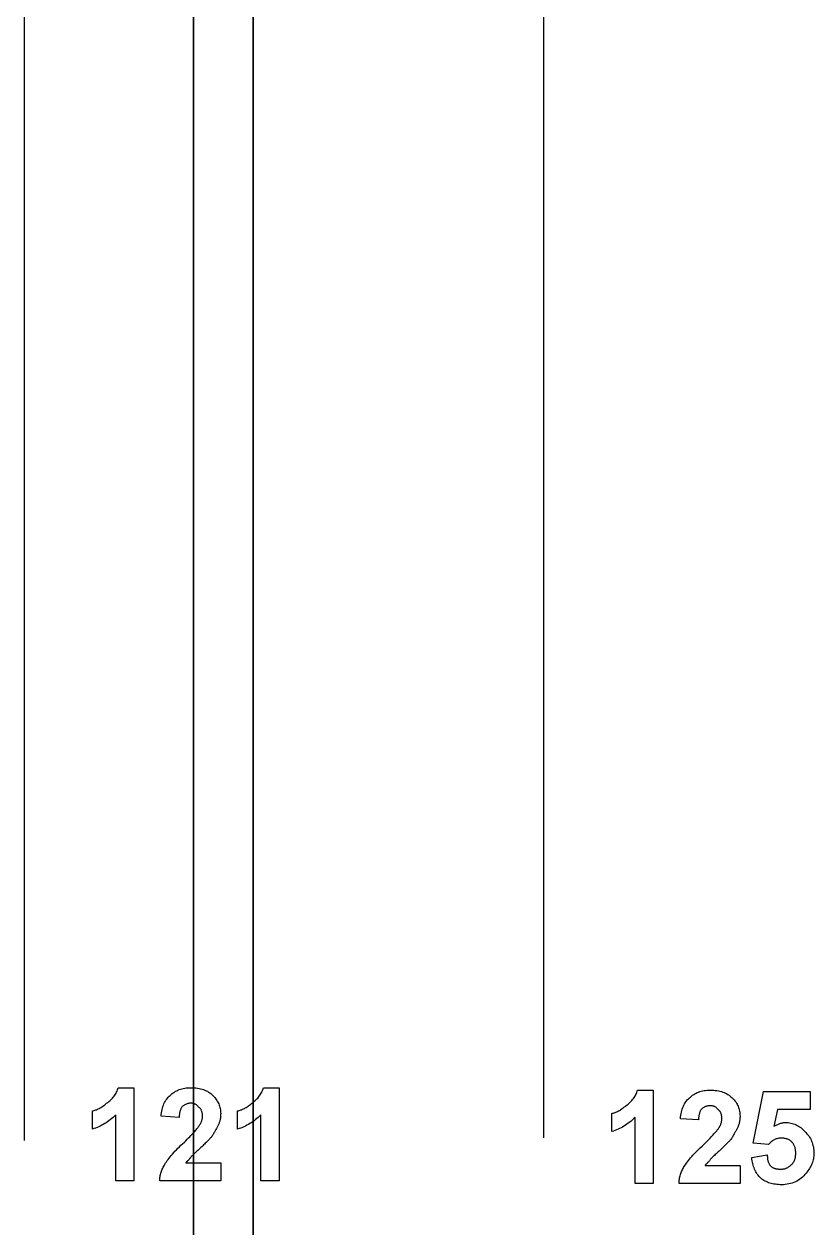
# Model space of a CAD drawing. Extents: x 0 to 21.1, y 0 to 5.7.
# Drawn here: x 8.735 to 9.751, y 2.458 to 4.007 of the extents above; entities that cross this region are included whole.
import ezdxf

# ---------------------------------------------------------------- set-up
doc = ezdxf.new("R2010")
doc.units = 0
doc.header["$MEASUREMENT"] = 0
doc.linetypes.add('AUSGEZOGEN', pattern=[0])
doc.layers.get('0').update_dxf_attribs({"linetype": 'AUSGEZOGEN'})

msp = doc.modelspace()

# ---------------------------------------------------------------- linework, layer by layer
for points in [[(9.0298, 4.8307), (9.0298, 0.093)], [(9.0298, 0.093), (9.0298, 4.8307)], [(9.0298, 4.8307), (9.0298, 0.093)], [(9.0298, 0.093), (9.0298, 4.8307)], [(9.4029, 4.8114), (9.4029, 2.5741)], [(8.7352, 4.7344), (8.7352, 2.5709)], [(8.9528, 0.2713), (8.9528, 4.6523)], [(8.9528, 4.6523), (8.9528, 0.2713)], [(8.9528, 0.2713), (8.9528, 4.6523)], [(8.9528, 4.6523), (8.9528, 0.2713)], [(8.8763, 2.5188), (8.853, 2.5188), (8.853, 2.5188), (8.853, 2.6038), (8.853, 2.6038), (8.8513, 2.6022), (8.8513, 2.6022), (8.8496, 2.6006), (8.8496, 2.6006), (8.8478, 2.5991), (8.8478, 2.5991), (8.8461, 2.5977), (8.8461, 2.5977), (8.8443, 2.5963), (8.8443, 2.5963), (8.8425, 2.595), (8.8425, 2.595), (8.8406, 2.5937), (8.8406, 2.5937), (8.8388, 2.5926), (8.8388, 2.5926), (8.8369, 2.5914), (8.8369, 2.5914), (8.835, 2.5904), (8.835, 2.5904), (8.833, 2.5894), (8.833, 2.5894), (8.8311, 2.5885), (8.8311, 2.5885), (8.8291, 2.5876), (8.8291, 2.5876), (8.8271, 2.5869), (8.8271, 2.5869), (8.825, 2.5861), (8.825, 2.5861), (8.823, 2.5855), (8.823, 2.5855), (8.823, 2.6088), (8.823, 2.6088), (8.824, 2.609), (8.824, 2.609), (8.8251, 2.6093), (8.8251, 2.6093), (8.8261, 2.6097), (8.8261, 2.6097), (8.8272, 2.6101), (8.8272, 2.6101), (8.8283, 2.6105), (8.8283, 2.6105), (8.8294, 2.611), (8.8294, 2.611), (8.8306, 2.6115), (8.8306, 2.6115), (8.8317, 2.6121), (8.8317, 2.6121), (8.8329, 2.6128), (8.8329, 2.6128), (8.834, 2.6135), (8.834, 2.6135), (8.8352, 2.6142), (8.8352, 2.6142), (8.8364, 2.6151), (8.8364, 2.6151), (8.8376, 2.6159), (8.8376, 2.6159), (8.8388, 2.6168), (8.8388, 2.6168), (8.84, 2.6178), (8.84, 2.6178), (8.8413, 2.6188), (8.8413, 2.6188), (8.8427, 2.6199), (8.8427, 2.6199), (8.8441, 2.6209), (8.8441, 2.6209), (8.8454, 2.622), (8.8454, 2.622), (8.8466, 2.6232), (8.8466, 2.6232), (8.8478, 2.6243), (8.8478, 2.6243), (8.8489, 2.6255), (8.8489, 2.6255), (8.8499, 2.6267), (8.8499, 2.6267), (8.8509, 2.628), (8.8509, 2.628), (8.8518, 2.6292), (8.8518, 2.6292), (8.8526, 2.6305), (8.8526, 2.6305), (8.8534, 2.6318), (8.8534, 2.6318), (8.8541, 2.6332), (8.8541, 2.6332), (8.8547, 2.6345), (8.8547, 2.6345), (8.8553, 2.6359), (8.8553, 2.6359), (8.8558, 2.6374), (8.8558, 2.6374), (8.8563, 2.6388), (8.8563, 2.6388), (8.8763, 2.6388), (8.8763, 2.6388), (8.8763, 2.5188)], [(8.988, 2.5421), (8.988, 2.5188), (8.988, 2.5188), (8.9096, 2.5188), (8.9096, 2.5188), (8.9096, 2.5203), (8.9096, 2.5203), (8.9097, 2.5217), (8.9097, 2.5217), (8.9099, 2.5231), (8.9099, 2.5231), (8.91, 2.5245), (8.91, 2.5245), (8.9103, 2.5259), (8.9103, 2.5259), (8.9106, 2.5273), (8.9106, 2.5273), (8.9109, 2.5287), (8.9109, 2.5287), (8.9113, 2.5301), (8.9113, 2.5301), (8.9117, 2.5314), (8.9117, 2.5314), (8.9122, 2.5327), (8.9122, 2.5327), (8.9128, 2.5341), (8.9128, 2.5341), (8.9134, 2.5354), (8.9134, 2.5354), (8.914, 2.5367), (8.914, 2.5367), (8.9147, 2.5379), (8.9147, 2.5379), (8.9155, 2.5392), (8.9155, 2.5392), (8.9163, 2.5405), (8.9163, 2.5405), (8.9172, 2.542), (8.9172, 2.542), (8.9181, 2.5435), (8.9181, 2.5435), (8.9192, 2.545), (8.9192, 2.545), (8.9203, 2.5466), (8.9203, 2.5466), (8.9216, 2.5483), (8.9216, 2.5483), (8.9229, 2.5499), (8.9229, 2.5499), (8.9244, 2.5516), (8.9244, 2.5516), (8.9259, 2.5534), (8.9259, 2.5534), (8.9275, 2.5552), (8.9275, 2.5552), (8.9292, 2.557), (8.9292, 2.557), (8.931, 2.5589), (8.931, 2.5589), (8.9328, 2.5608), (8.9328, 2.5608), (8.9348, 2.5627), (8.9348, 2.5627), (8.9369, 2.5647), (8.9369, 2.5647), (8.939, 2.5667), (8.939, 2.5667), (8.9413, 2.5688), (8.9413, 2.5688), (8.9431, 2.5706), (8.9431, 2.5706), (8.9449, 2.5724), (8.9449, 2.5724), (8.9465, 2.5741), (8.9465, 2.5741), (8.9481, 2.5757), (8.9481, 2.5757), (8.9495, 2.5772), (8.9495, 2.5772), (8.9509, 2.5787), (8.9509, 2.5787), (8.9522, 2.58), (8.9522, 2.58), (8.9534, 2.5813), (8.9534, 2.5813), (8.9545, 2.5825), (8.9545, 2.5825), (8.9555, 2.5837), (8.9555, 2.5837), (8.9564, 2.5847), (8.9564, 2.5847), (8.9572, 2.5857), (8.9572, 2.5857), (8.958, 2.5866), (8.958, 2.5866), (8.9586, 2.5874), (8.9586, 2.5874), (8.9592, 2.5881), (8.9592, 2.5881), (8.9596, 2.5888), (8.9596, 2.5888), (8.9602, 2.5896), (8.9602, 2.5896), (8.9608, 2.5905), (8.9608, 2.5905), (8.9613, 2.5913), (8.9613, 2.5913), (8.9618, 2.5921), (8.9618, 2.5921), (8.9623, 2.593), (8.9623, 2.593), (8.9627, 2.5938), (8.9627, 2.5938), (8.963, 2.5946), (8.963, 2.5946), (8.9634, 2.5955), (8.9634, 2.5955), (8.9637, 2.5963), (8.9637, 2.5963), (8.9639, 2.5971), (8.9639, 2.5971), (8.9641, 2.598), (8.9641, 2.598), (8.9643, 2.5988), (8.9643, 2.5988), (8.9644, 2.5996), (8.9644, 2.5996), (8.9645, 2.6005), (8.9645, 2.6005), (8.9646, 2.6013), (8.9646, 2.6013), (8.9646, 2.6021), (8.9646, 2.6021), (8.9646, 2.6032), (8.9646, 2.6032), (8.9645, 2.6041), (8.9645, 2.6041), (8.9644, 2.6051), (8.9644, 2.6051), (8.9643, 2.606), (8.9643, 2.606), (8.9641, 2.6069), (8.9641, 2.6069), (8.9639, 2.6077), (8.9639, 2.6077), (8.9637, 2.6085), (8.9637, 2.6085), (8.9634, 2.6092), (8.9634, 2.6092), (8.963, 2.6099), (8.963, 2.6099), (8.9627, 2.6106), (8.9627, 2.6106), (8.9623, 2.6112), (8.9623, 2.6112), (8.9618, 2.6118), (8.9618, 2.6118), (8.9613, 2.6124), (8.9613, 2.6124), (8.9608, 2.6129), (8.9608, 2.6129), (8.9602, 2.6134), (8.9602, 2.6134), (8.9596, 2.6138), (8.9596, 2.6138), (8.9592, 2.6144), (8.9592, 2.6144), (8.9587, 2.615), (8.9587, 2.615), (8.9583, 2.6155), (8.9583, 2.6155), (8.9577, 2.616), (8.9577, 2.616), (8.9572, 2.6164), (8.9572, 2.6164), (8.9567, 2.6169), (8.9567, 2.6169), (8.9561, 2.6172), (8.9561, 2.6172), (8.9555, 2.6176), (8.9555, 2.6176), (8.9548, 2.6178), (8.9548, 2.6178), (8.9542, 2.6181), (8.9542, 2.6181), (8.9535, 2.6183), (8.9535, 2.6183), (8.9527, 2.6185), (8.9527, 2.6185), (8.952, 2.6186), (8.952, 2.6186), (8.9512, 2.6187), (8.9512, 2.6187), (8.9504, 2.6188), (8.9504, 2.6188), (8.9496, 2.6188), (8.9496, 2.6188), (8.9488, 2.6188), (8.9488, 2.6188), (8.948, 2.6187), (8.948, 2.6187), (8.9472, 2.6186), (8.9472, 2.6186), (8.9464, 2.6185), (8.9464, 2.6185), (8.9456, 2.6183), (8.9456, 2.6183), (8.9449, 2.6181), (8.9449, 2.6181), (8.9441, 2.6178), (8.9441, 2.6178), (8.9434, 2.6176), (8.9434, 2.6176), (8.9426, 2.6172), (8.9426, 2.6172), (8.9419, 2.6169), (8.9419, 2.6169), (8.9412, 2.6164), (8.9412, 2.6164), (8.9406, 2.616), (8.9406, 2.616), (8.9399, 2.6155), (8.9399, 2.6155), (8.9392, 2.615), (8.9392, 2.615), (8.9386, 2.6144), (8.9386, 2.6144), (8.938, 2.6138), (8.938, 2.6138), (8.9375, 2.6132), (8.9375, 2.6132), (8.9372, 2.6125), (8.9372, 2.6125), (8.9368, 2.6118), (8.9368, 2.6118), (8.9365, 2.6111), (8.9365, 2.6111), (8.9362, 2.6104), (8.9362, 2.6104), (8.9359, 2.6096), (8.9359, 2.6096), (8.9357, 2.6088), (8.9357, 2.6088), (8.9355, 2.608), (8.9355, 2.608), (8.9353, 2.6071), (8.9353, 2.6071), (8.9351, 2.6063), (8.9351, 2.6063), (8.9349, 2.6054), (8.9349, 2.6054), (8.9348, 2.6044), (8.9348, 2.6044), (8.9347, 2.6035), (8.9347, 2.6035), (8.9347, 2.6025), (8.9347, 2.6025), (8.9346, 2.6015), (8.9346, 2.6015), (8.9346, 2.6005), (8.9346, 2.6005), (8.9113, 2.6021), (8.9113, 2.6021), (8.9115, 2.6044), (8.9115, 2.6044), (8.9118, 2.6066), (8.9118, 2.6066), (8.9122, 2.6087), (8.9122, 2.6087), (8.9126, 2.6107), (8.9126, 2.6107), (8.9131, 2.6126), (8.9131, 2.6126), (8.9137, 2.6145), (8.9137, 2.6145), (8.9143, 2.6163), (8.9143, 2.6163), (8.915, 2.618), (8.915, 2.618), (8.9158, 2.6196), (8.9158, 2.6196), (8.9166, 2.6212), (8.9166, 2.6212), (8.9175, 2.6226), (8.9175, 2.6226), (8.9185, 2.624), (8.9185, 2.624), (8.9195, 2.6253), (8.9195, 2.6253), (8.9206, 2.6266), (8.9206, 2.6266), (8.9217, 2.6277), (8.9217, 2.6277), (8.923, 2.6288), (8.923, 2.6288), (8.9242, 2.63), (8.9242, 2.63), (8.9256, 2.6312), (8.9256, 2.6312), (8.9269, 2.6322), (8.9269, 2.6322), (8.9284, 2.6332), (8.9284, 2.6332), (8.9299, 2.6341), (8.9299, 2.6341), (8.9314, 2.6349), (8.9314, 2.6349), (8.933, 2.6356), (8.933, 2.6356), (8.9346, 2.6363), (8.9346, 2.6363), (8.9363, 2.6369), (8.9363, 2.6369), (8.9381, 2.6374), (8.9381, 2.6374), (8.9399, 2.6378), (8.9399, 2.6378), (8.9417, 2.6382), (8.9417, 2.6382), (8.9436, 2.6385), (8.9436, 2.6385), (8.9456, 2.6387), (8.9456, 2.6387), (8.9476, 2.6388), (8.9476, 2.6388), (8.9496, 2.6388), (8.9496, 2.6388), (8.9519, 2.6388), (8.9519, 2.6388), (8.9541, 2.6387), (8.9541, 2.6387), (8.9562, 2.6385), (8.9562, 2.6385), (8.9583, 2.6382), (8.9583, 2.6382), (8.9603, 2.6378), (8.9603, 2.6378), (8.9622, 2.6374), (8.9622, 2.6374), (8.9641, 2.6369), (8.9641, 2.6369), (8.9659, 2.6363), (8.9659, 2.6363), (8.9676, 2.6356), (8.9676, 2.6356), (8.9693, 2.6349), (8.9693, 2.6349), (8.9709, 2.6341), (8.9709, 2.6341), (8.9724, 2.6332), (8.9724, 2.6332), (8.9739, 2.6322), (8.9739, 2.6322), (8.9753, 2.6312), (8.9753, 2.6312), (8.9767, 2.63), (8.9767, 2.63), (8.978, 2.6288), (8.978, 2.6288), (8.9792, 2.6275), (8.9792, 2.6275), (8.9803, 2.6263), (8.9803, 2.6263), (8.9814, 2.6249), (8.9814, 2.6249), (8.9823, 2.6236), (8.9823, 2.6236), (8.9832, 2.6222), (8.9832, 2.6222), (8.984, 2.6208), (8.984, 2.6208), (8.9848, 2.6194), (8.9848, 2.6194), (8.9855, 2.618), (8.9855, 2.618), (8.986, 2.6165), (8.986, 2.6165), (8.9865, 2.615), (8.9865, 2.615), (8.987, 2.6135), (8.987, 2.6135), (8.9873, 2.6119), (8.9873, 2.6119), (8.9876, 2.6104), (8.9876, 2.6104), (8.9878, 2.6088), (8.9878, 2.6088), (8.9879, 2.6071), (8.9879, 2.6071), (8.988, 2.6055), (8.988, 2.6055), (8.9879, 2.6044), (8.9879, 2.6044), (8.9879, 2.6034), (8.9879, 2.6034), (8.9878, 2.6024), (8.9878, 2.6024), (8.9877, 2.6014), (8.9877, 2.6014), (8.9876, 2.6004), (8.9876, 2.6004), (8.9875, 2.5995), (8.9875, 2.5995), (8.9873, 2.5985), (8.9873, 2.5985), (8.9871, 2.5976), (8.9871, 2.5976), (8.9869, 2.5966), (8.9869, 2.5966), (8.9867, 2.5957), (8.9867, 2.5957), (8.9864, 2.5948), (8.9864, 2.5948), (8.9861, 2.5939), (8.9861, 2.5939), (8.9858, 2.593), (8.9858, 2.593), (8.9854, 2.5922), (8.9854, 2.5922), (8.985, 2.5913), (8.985, 2.5913), (8.9846, 2.5905), (8.9846, 2.5905), (8.9842, 2.5896), (8.9842, 2.5896), (8.9838, 2.5888), (8.9838, 2.5888), (8.9833, 2.5879), (8.9833, 2.5879), (8.9828, 2.587), (8.9828, 2.587), (8.9824, 2.5861), (8.9824, 2.5861), (8.9819, 2.5852), (8.9819, 2.5852), (8.9814, 2.5843), (8.9814, 2.5843), (8.9809, 2.5834), (8.9809, 2.5834), (8.9803, 2.5824), (8.9803, 2.5824), (8.9798, 2.5815), (8.9798, 2.5815), (8.9792, 2.5805), (8.9792, 2.5805), (8.9787, 2.5795), (8.9787, 2.5795), (8.9781, 2.5785), (8.9781, 2.5785), (8.9775, 2.5775), (8.9775, 2.5775), (8.9769, 2.5765), (8.9769, 2.5765), (8.9763, 2.5755), (8.9763, 2.5755), (8.9756, 2.5748), (8.9756, 2.5748), (8.975, 2.5741), (8.975, 2.5741), (8.9742, 2.5734), (8.9742, 2.5734), (8.9735, 2.5727), (8.9735, 2.5727), (8.9727, 2.5719), (8.9727, 2.5719), (8.9718, 2.571), (8.9718, 2.571), (8.971, 2.5701), (8.971, 2.5701), (8.97, 2.5692), (8.97, 2.5692), (8.9691, 2.5683), (8.9691, 2.5683), (8.9681, 2.5673), (8.9681, 2.5673), (8.967, 2.5662), (8.967, 2.5662), (8.966, 2.5652), (8.966, 2.5652), (8.9649, 2.564), (8.9649, 2.564), (8.9637, 2.5629), (8.9637, 2.5629), (8.9625, 2.5617), (8.9625, 2.5617), (8.9613, 2.5605), (8.9613, 2.5605), (8.9599, 2.5592), (8.9599, 2.5592), (8.9585, 2.5581), (8.9585, 2.5581), (8.9573, 2.557), (8.9573, 2.557), (8.9561, 2.5559), (8.9561, 2.5559), (8.955, 2.5549), (8.955, 2.5549), (8.9539, 2.5539), (8.9539, 2.5539), (8.953, 2.553), (8.953, 2.553), (8.9521, 2.5521), (8.9521, 2.5521), (8.9513, 2.5513), (8.9513, 2.5513), (8.9506, 2.5506), (8.9506, 2.5506), (8.95, 2.5499), (8.95, 2.5499), (8.9494, 2.5492), (8.9494, 2.5492), (8.9489, 2.5486), (8.9489, 2.5486), (8.9485, 2.5481), (8.9485, 2.5481), (8.9482, 2.5476), (8.9482, 2.5476), (8.948, 2.5471), (8.948, 2.5471), (8.9475, 2.5467), (8.9475, 2.5467), (8.9471, 2.5463), (8.9471, 2.5463), (8.9468, 2.5459), (8.9468, 2.5459), (8.9464, 2.5456), (8.9464, 2.5456), (8.946, 2.5452), (8.946, 2.5452), (8.9457, 2.5449), (8.9457, 2.5449), (8.9454, 2.5445), (8.9454, 2.5445), (8.945, 2.5442), (8.945, 2.5442), (8.9447, 2.5439), (8.9447, 2.5439), (8.9444, 2.5436), (8.9444, 2.5436), (8.9442, 2.5433), (8.9442, 2.5433), (8.9439, 2.5431), (8.9439, 2.5431), (8.9436, 2.5428), (8.9436, 2.5428), (8.9434, 2.5426), (8.9434, 2.5426), (8.9432, 2.5424), (8.9432, 2.5424), (8.943, 2.5421), (8.943, 2.5421), (8.988, 2.5421)], [(9.063, 2.5188), (9.0396, 2.5188), (9.0396, 2.5188), (9.0396, 2.6038), (9.0396, 2.6038), (9.0379, 2.6022), (9.0379, 2.6022), (9.0362, 2.6006), (9.0362, 2.6006), (9.0345, 2.5991), (9.0345, 2.5991), (9.0327, 2.5977), (9.0327, 2.5977), (9.031, 2.5963), (9.031, 2.5963), (9.0292, 2.595), (9.0292, 2.595), (9.0273, 2.5937), (9.0273, 2.5937), (9.0255, 2.5926), (9.0255, 2.5926), (9.0236, 2.5914), (9.0236, 2.5914), (9.0217, 2.5904), (9.0217, 2.5904), (9.0197, 2.5894), (9.0197, 2.5894), (9.0177, 2.5885), (9.0177, 2.5885), (9.0158, 2.5876), (9.0158, 2.5876), (9.0137, 2.5869), (9.0137, 2.5869), (9.0117, 2.5861), (9.0117, 2.5861), (9.0096, 2.5855), (9.0096, 2.5855), (9.0096, 2.6088), (9.0096, 2.6088), (9.0107, 2.609), (9.0107, 2.609), (9.0117, 2.6093), (9.0117, 2.6093), (9.0128, 2.6097), (9.0128, 2.6097), (9.0139, 2.6101), (9.0139, 2.6101), (9.015, 2.6105), (9.015, 2.6105), (9.0161, 2.611), (9.0161, 2.611), (9.0172, 2.6115), (9.0172, 2.6115), (9.0184, 2.6121), (9.0184, 2.6121), (9.0195, 2.6128), (9.0195, 2.6128), (9.0207, 2.6135), (9.0207, 2.6135), (9.0219, 2.6142), (9.0219, 2.6142), (9.0231, 2.6151), (9.0231, 2.6151), (9.0243, 2.6159), (9.0243, 2.6159), (9.0255, 2.6168), (9.0255, 2.6168), (9.0267, 2.6178), (9.0267, 2.6178), (9.028, 2.6188), (9.028, 2.6188), (9.0294, 2.6199), (9.0294, 2.6199), (9.0307, 2.6209), (9.0307, 2.6209), (9.032, 2.622), (9.032, 2.622), (9.0333, 2.6232), (9.0333, 2.6232), (9.0344, 2.6243), (9.0344, 2.6243), (9.0355, 2.6255), (9.0355, 2.6255), (9.0366, 2.6267), (9.0366, 2.6267), (9.0375, 2.628), (9.0375, 2.628), (9.0384, 2.6292), (9.0384, 2.6292), (9.0393, 2.6305), (9.0393, 2.6305), (9.0401, 2.6318), (9.0401, 2.6318), (9.0408, 2.6332), (9.0408, 2.6332), (9.0414, 2.6345), (9.0414, 2.6345), (9.042, 2.6359), (9.042, 2.6359), (9.0425, 2.6374), (9.0425, 2.6374), (9.043, 2.6388), (9.043, 2.6388), (9.063, 2.6388), (9.063, 2.6388), (9.063, 2.5188)], [(9.544, 2.5156), (9.5207, 2.5156), (9.5207, 2.5156), (9.5207, 2.6006), (9.5207, 2.6006), (9.519, 2.599), (9.519, 2.599), (9.5173, 2.5974), (9.5173, 2.5974), (9.5156, 2.5959), (9.5156, 2.5959), (9.5138, 2.5945), (9.5138, 2.5945), (9.512, 2.5931), (9.512, 2.5931), (9.5102, 2.5918), (9.5102, 2.5918), (9.5084, 2.5905), (9.5084, 2.5905), (9.5065, 2.5894), (9.5065, 2.5894), (9.5046, 2.5882), (9.5046, 2.5882), (9.5027, 2.5872), (9.5027, 2.5872), (9.5008, 2.5862), (9.5008, 2.5862), (9.4988, 2.5853), (9.4988, 2.5853), (9.4968, 2.5844), (9.4968, 2.5844), (9.4948, 2.5837), (9.4948, 2.5837), (9.4928, 2.5829), (9.4928, 2.5829), (9.4907, 2.5823), (9.4907, 2.5823), (9.4907, 2.6056), (9.4907, 2.6056), (9.4917, 2.6058), (9.4917, 2.6058), (9.4928, 2.6061), (9.4928, 2.6061), (9.4939, 2.6065), (9.4939, 2.6065), (9.495, 2.6069), (9.495, 2.6069), (9.4961, 2.6073), (9.4961, 2.6073), (9.4972, 2.6078), (9.4972, 2.6078), (9.4983, 2.6083), (9.4983, 2.6083), (9.4994, 2.6089), (9.4994, 2.6089), (9.5006, 2.6096), (9.5006, 2.6096), (9.5018, 2.6103), (9.5018, 2.6103), (9.5029, 2.6111), (9.5029, 2.6111), (9.5041, 2.6119), (9.5041, 2.6119), (9.5053, 2.6127), (9.5053, 2.6127), (9.5065, 2.6136), (9.5065, 2.6136), (9.5078, 2.6146), (9.5078, 2.6146), (9.509, 2.6156), (9.509, 2.6156), (9.5104, 2.6167), (9.5104, 2.6167), (9.5118, 2.6177), (9.5118, 2.6177), (9.5131, 2.6189), (9.5131, 2.6189), (9.5143, 2.62), (9.5143, 2.62), (9.5155, 2.6211), (9.5155, 2.6211), (9.5166, 2.6223), (9.5166, 2.6223), (9.5176, 2.6235), (9.5176, 2.6235), (9.5186, 2.6248), (9.5186, 2.6248), (9.5195, 2.626), (9.5195, 2.626), (9.5203, 2.6273), (9.5203, 2.6273), (9.5211, 2.6286), (9.5211, 2.6286), (9.5218, 2.63), (9.5218, 2.63), (9.5225, 2.6314), (9.5225, 2.6314), (9.5231, 2.6327), (9.5231, 2.6327), (9.5236, 2.6342), (9.5236, 2.6342), (9.524, 2.6356), (9.524, 2.6356), (9.544, 2.6356), (9.544, 2.6356), (9.544, 2.5156)], [(9.6557, 2.5389), (9.6557, 2.5156), (9.6557, 2.5156), (9.5774, 2.5156), (9.5774, 2.5156), (9.5774, 2.5171), (9.5774, 2.5171), (9.5775, 2.5185), (9.5775, 2.5185), (9.5776, 2.5199), (9.5776, 2.5199), (9.5778, 2.5213), (9.5778, 2.5213), (9.578, 2.5227), (9.578, 2.5227), (9.5783, 2.5241), (9.5783, 2.5241), (9.5786, 2.5255), (9.5786, 2.5255), (9.579, 2.5269), (9.579, 2.5269), (9.5795, 2.5282), (9.5795, 2.5282), (9.58, 2.5295), (9.58, 2.5295), (9.5805, 2.5309), (9.5805, 2.5309), (9.5811, 2.5322), (9.5811, 2.5322), (9.5818, 2.5335), (9.5818, 2.5335), (9.5825, 2.5348), (9.5825, 2.5348), (9.5832, 2.536), (9.5832, 2.536), (9.584, 2.5373), (9.584, 2.5373), (9.5849, 2.5388), (9.5849, 2.5388), (9.5859, 2.5403), (9.5859, 2.5403), (9.5869, 2.5418), (9.5869, 2.5418), (9.5881, 2.5434), (9.5881, 2.5434), (9.5893, 2.5451), (9.5893, 2.5451), (9.5907, 2.5467), (9.5907, 2.5467), (9.5921, 2.5484), (9.5921, 2.5484), (9.5936, 2.5502), (9.5936, 2.5502), (9.5952, 2.552), (9.5952, 2.552), (9.5969, 2.5538), (9.5969, 2.5538), (9.5987, 2.5557), (9.5987, 2.5557), (9.6006, 2.5576), (9.6006, 2.5576), (9.6026, 2.5595), (9.6026, 2.5595), (9.6046, 2.5615), (9.6046, 2.5615), (9.6068, 2.5635), (9.6068, 2.5635), (9.609, 2.5656), (9.609, 2.5656), (9.6108, 2.5674), (9.6108, 2.5674), (9.6126, 2.5692), (9.6126, 2.5692), (9.6142, 2.5709), (9.6142, 2.5709), (9.6158, 2.5725), (9.6158, 2.5725), (9.6173, 2.574), (9.6173, 2.574), (9.6186, 2.5755), (9.6186, 2.5755), (9.6199, 2.5768), (9.6199, 2.5768), (9.6211, 2.5781), (9.6211, 2.5781), (9.6222, 2.5793), (9.6222, 2.5793), (9.6232, 2.5805), (9.6232, 2.5805), (9.6241, 2.5815), (9.6241, 2.5815), (9.625, 2.5825), (9.625, 2.5825), (9.6257, 2.5834), (9.6257, 2.5834), (9.6263, 2.5842), (9.6263, 2.5842), (9.6269, 2.5849), (9.6269, 2.5849), (9.6274, 2.5856), (9.6274, 2.5856), (9.628, 2.5864), (9.628, 2.5864), (9.6285, 2.5873), (9.6285, 2.5873), (9.6291, 2.5881), (9.6291, 2.5881), (9.6295, 2.5889), (9.6295, 2.5889), (9.63, 2.5898), (9.63, 2.5898), (9.6304, 2.5906), (9.6304, 2.5906), (9.6308, 2.5914), (9.6308, 2.5914), (9.6311, 2.5923), (9.6311, 2.5923), (9.6314, 2.5931), (9.6314, 2.5931), (9.6317, 2.5939), (9.6317, 2.5939), (9.6319, 2.5948), (9.6319, 2.5948), (9.632, 2.5956), (9.632, 2.5956), (9.6322, 2.5964), (9.6322, 2.5964), (9.6323, 2.5973), (9.6323, 2.5973), (9.6323, 2.5981), (9.6323, 2.5981), (9.6324, 2.5989), (9.6324, 2.5989), (9.6323, 2.6), (9.6323, 2.6), (9.6323, 2.601), (9.6323, 2.601), (9.6322, 2.6019), (9.6322, 2.6019), (9.632, 2.6028), (9.632, 2.6028), (9.6319, 2.6037), (9.6319, 2.6037), (9.6317, 2.6045), (9.6317, 2.6045), (9.6314, 2.6053), (9.6314, 2.6053), (9.6311, 2.606), (9.6311, 2.606), (9.6308, 2.6067), (9.6308, 2.6067), (9.6304, 2.6074), (9.6304, 2.6074), (9.63, 2.608), (9.63, 2.608), (9.6295, 2.6086), (9.6295, 2.6086), (9.6291, 2.6092), (9.6291, 2.6092), (9.6285, 2.6097), (9.6285, 2.6097), (9.628, 2.6102), (9.628, 2.6102), (9.6274, 2.6106), (9.6274, 2.6106), (9.6269, 2.6112), (9.6269, 2.6112), (9.6265, 2.6118), (9.6265, 2.6118), (9.626, 2.6123), (9.626, 2.6123), (9.6255, 2.6128), (9.6255, 2.6128), (9.6249, 2.6132), (9.6249, 2.6132), (9.6244, 2.6137), (9.6244, 2.6137), (9.6238, 2.614), (9.6238, 2.614), (9.6232, 2.6144), (9.6232, 2.6144), (9.6225, 2.6147), (9.6225, 2.6147), (9.6219, 2.6149), (9.6219, 2.6149), (9.6212, 2.6151), (9.6212, 2.6151), (9.6205, 2.6153), (9.6205, 2.6153), (9.6197, 2.6154), (9.6197, 2.6154), (9.619, 2.6155), (9.619, 2.6155), (9.6182, 2.6156), (9.6182, 2.6156), (9.6174, 2.6156), (9.6174, 2.6156), (9.6165, 2.6156), (9.6165, 2.6156), (9.6157, 2.6155), (9.6157, 2.6155), (9.6149, 2.6154), (9.6149, 2.6154), (9.6141, 2.6153), (9.6141, 2.6153), (9.6133, 2.6151), (9.6133, 2.6151), (9.6126, 2.6149), (9.6126, 2.6149), (9.6118, 2.6147), (9.6118, 2.6147), (9.6111, 2.6144), (9.6111, 2.6144), (9.6104, 2.614), (9.6104, 2.614), (9.6097, 2.6137), (9.6097, 2.6137), (9.609, 2.6132), (9.609, 2.6132), (9.6083, 2.6128), (9.6083, 2.6128), (9.6076, 2.6123), (9.6076, 2.6123), (9.607, 2.6118), (9.607, 2.6118), (9.6063, 2.6112), (9.6063, 2.6112), (9.6057, 2.6106), (9.6057, 2.6106), (9.6053, 2.61), (9.6053, 2.61), (9.6049, 2.6093), (9.6049, 2.6093), (9.6046, 2.6086), (9.6046, 2.6086), (9.6042, 2.6079), (9.6042, 2.6079), (9.6039, 2.6072), (9.6039, 2.6072), (9.6037, 2.6064), (9.6037, 2.6064), (9.6034, 2.6056), (9.6034, 2.6056), (9.6032, 2.6048), (9.6032, 2.6048), (9.603, 2.6039), (9.603, 2.6039), (9.6028, 2.6031), (9.6028, 2.6031), (9.6027, 2.6022), (9.6027, 2.6022), (9.6026, 2.6012), (9.6026, 2.6012), (9.6025, 2.6003), (9.6025, 2.6003), (9.6024, 2.5993), (9.6024, 2.5993), (9.6024, 2.5983), (9.6024, 2.5983), (9.6024, 2.5973), (9.6024, 2.5973), (9.579, 2.5989), (9.579, 2.5989), (9.5793, 2.6012), (9.5793, 2.6012), (9.5796, 2.6034), (9.5796, 2.6034), (9.5799, 2.6055), (9.5799, 2.6055), (9.5804, 2.6075), (9.5804, 2.6075), (9.5809, 2.6094), (9.5809, 2.6094), (9.5814, 2.6113), (9.5814, 2.6113), (9.5821, 2.6131), (9.5821, 2.6131), (9.5828, 2.6148), (9.5828, 2.6148), (9.5835, 2.6164), (9.5835, 2.6164), (9.5844, 2.618), (9.5844, 2.618), (9.5853, 2.6194), (9.5853, 2.6194), (9.5862, 2.6208), (9.5862, 2.6208), (9.5872, 2.6221), (9.5872, 2.6221), (9.5883, 2.6234), (9.5883, 2.6234), (9.5895, 2.6245), (9.5895, 2.6245), (9.5907, 2.6256), (9.5907, 2.6256), (9.592, 2.6268), (9.592, 2.6268), (9.5933, 2.628), (9.5933, 2.628), (9.5947, 2.629), (9.5947, 2.629), (9.5961, 2.63), (9.5961, 2.63), (9.5976, 2.6309), (9.5976, 2.6309), (9.5991, 2.6317), (9.5991, 2.6317), (9.6007, 2.6324), (9.6007, 2.6324), (9.6024, 2.6331), (9.6024, 2.6331), (9.604, 2.6337), (9.604, 2.6337), (9.6058, 2.6342), (9.6058, 2.6342), (9.6076, 2.6346), (9.6076, 2.6346), (9.6094, 2.635), (9.6094, 2.635), (9.6113, 2.6353), (9.6113, 2.6353), (9.6133, 2.6355), (9.6133, 2.6355), (9.6153, 2.6356), (9.6153, 2.6356), (9.6174, 2.6356), (9.6174, 2.6356), (9.6196, 2.6356), (9.6196, 2.6356), (9.6218, 2.6355), (9.6218, 2.6355), (9.6239, 2.6353), (9.6239, 2.6353), (9.626, 2.635), (9.626, 2.635), (9.628, 2.6346), (9.628, 2.6346), (9.6299, 2.6342), (9.6299, 2.6342), (9.6318, 2.6337), (9.6318, 2.6337), (9.6336, 2.6331), (9.6336, 2.6331), (9.6353, 2.6324), (9.6353, 2.6324), (9.637, 2.6317), (9.637, 2.6317), (9.6386, 2.6309), (9.6386, 2.6309), (9.6402, 2.63), (9.6402, 2.63), (9.6416, 2.629), (9.6416, 2.629), (9.6431, 2.628), (9.6431, 2.628), (9.6444, 2.6268), (9.6444, 2.6268), (9.6457, 2.6256), (9.6457, 2.6256), (9.6469, 2.6244), (9.6469, 2.6244), (9.648, 2.6231), (9.648, 2.6231), (9.6491, 2.6217), (9.6491, 2.6217), (9.6501, 2.6204), (9.6501, 2.6204), (9.651, 2.619), (9.651, 2.619), (9.6518, 2.6176), (9.6518, 2.6176), (9.6525, 2.6162), (9.6525, 2.6162), (9.6532, 2.6148), (9.6532, 2.6148), (9.6538, 2.6133), (9.6538, 2.6133), (9.6543, 2.6118), (9.6543, 2.6118), (9.6547, 2.6103), (9.6547, 2.6103), (9.6551, 2.6087), (9.6551, 2.6087), (9.6553, 2.6072), (9.6553, 2.6072), (9.6555, 2.6056), (9.6555, 2.6056), (9.6556, 2.6039), (9.6556, 2.6039), (9.6557, 2.6023), (9.6557, 2.6023), (9.6557, 2.6012), (9.6557, 2.6012), (9.6556, 2.6002), (9.6556, 2.6002), (9.6556, 2.5992), (9.6556, 2.5992), (9.6555, 2.5982), (9.6555, 2.5982), (9.6554, 2.5972), (9.6554, 2.5972), (9.6552, 2.5963), (9.6552, 2.5963), (9.655, 2.5953), (9.655, 2.5953), (9.6549, 2.5944), (9.6549, 2.5944), (9.6546, 2.5934), (9.6546, 2.5934), (9.6544, 2.5925), (9.6544, 2.5925), (9.6541, 2.5916), (9.6541, 2.5916), (9.6538, 2.5907), (9.6538, 2.5907), (9.6535, 2.5898), (9.6535, 2.5898), (9.6531, 2.589), (9.6531, 2.589), (9.6528, 2.5881), (9.6528, 2.5881), (9.6524, 2.5873), (9.6524, 2.5873), (9.6519, 2.5864), (9.6519, 2.5864), (9.6515, 2.5856), (9.6515, 2.5856), (9.651, 2.5847), (9.651, 2.5847), (9.6506, 2.5838), (9.6506, 2.5838), (9.6501, 2.583), (9.6501, 2.583), (9.6496, 2.582), (9.6496, 2.582), (9.6491, 2.5811), (9.6491, 2.5811), (9.6486, 2.5802), (9.6486, 2.5802), (9.6481, 2.5793), (9.6481, 2.5793), (9.6475, 2.5783), (9.6475, 2.5783), (9.647, 2.5773), (9.647, 2.5773), (9.6464, 2.5763), (9.6464, 2.5763), (9.6458, 2.5753), (9.6458, 2.5753), (9.6452, 2.5743), (9.6452, 2.5743), (9.6446, 2.5733), (9.6446, 2.5733), (9.644, 2.5723), (9.644, 2.5723), (9.6434, 2.5716), (9.6434, 2.5716), (9.6427, 2.571), (9.6427, 2.571), (9.642, 2.5702), (9.642, 2.5702), (9.6412, 2.5695), (9.6412, 2.5695), (9.6404, 2.5687), (9.6404, 2.5687), (9.6396, 2.5678), (9.6396, 2.5678), (9.6387, 2.5669), (9.6387, 2.5669), (9.6378, 2.566), (9.6378, 2.566), (9.6368, 2.5651), (9.6368, 2.5651), (9.6358, 2.5641), (9.6358, 2.5641), (9.6348, 2.563), (9.6348, 2.563), (9.6337, 2.562), (9.6337, 2.562), (9.6326, 2.5609), (9.6326, 2.5609), (9.6314, 2.5597), (9.6314, 2.5597), (9.6303, 2.5585), (9.6303, 2.5585), (9.629, 2.5573), (9.629, 2.5573), (9.6276, 2.5561), (9.6276, 2.5561), (9.6263, 2.5549), (9.6263, 2.5549), (9.625, 2.5538), (9.625, 2.5538), (9.6238, 2.5527), (9.6238, 2.5527), (9.6227, 2.5517), (9.6227, 2.5517), (9.6217, 2.5507), (9.6217, 2.5507), (9.6207, 2.5498), (9.6207, 2.5498), (9.6199, 2.5489), (9.6199, 2.5489), (9.6191, 2.5481), (9.6191, 2.5481), (9.6183, 2.5474), (9.6183, 2.5474), (9.6177, 2.5467), (9.6177, 2.5467), (9.6171, 2.546), (9.6171, 2.546), (9.6167, 2.5454), (9.6167, 2.5454), (9.6163, 2.5449), (9.6163, 2.5449), (9.6159, 2.5444), (9.6159, 2.5444), (9.6157, 2.5439), (9.6157, 2.5439), (9.6153, 2.5435), (9.6153, 2.5435), (9.6149, 2.5431), (9.6149, 2.5431), (9.6145, 2.5428), (9.6145, 2.5428), (9.6141, 2.5424), (9.6141, 2.5424), (9.6138, 2.542), (9.6138, 2.542), (9.6134, 2.5417), (9.6134, 2.5417), (9.6131, 2.5413), (9.6131, 2.5413), (9.6128, 2.541), (9.6128, 2.541), (9.6125, 2.5407), (9.6125, 2.5407), (9.6122, 2.5404), (9.6122, 2.5404), (9.6119, 2.5402), (9.6119, 2.5402), (9.6116, 2.5399), (9.6116, 2.5399), (9.6114, 2.5396), (9.6114, 2.5396), (9.6111, 2.5394), (9.6111, 2.5394), (9.6109, 2.5392), (9.6109, 2.5392), (9.6107, 2.5389), (9.6107, 2.5389), (9.6557, 2.5389)], [(9.6707, 2.5489), (9.6907, 2.5523), (9.6907, 2.5523), (9.6907, 2.551), (9.6907, 2.551), (9.6908, 2.5499), (9.6908, 2.5499), (9.6909, 2.5487), (9.6909, 2.5487), (9.691, 2.5476), (9.691, 2.5476), (9.6912, 2.5465), (9.6912, 2.5465), (9.6914, 2.5455), (9.6914, 2.5455), (9.6916, 2.5445), (9.6916, 2.5445), (9.6919, 2.5435), (9.6919, 2.5435), (9.6923, 2.5426), (9.6923, 2.5426), (9.6926, 2.5417), (9.6926, 2.5417), (9.693, 2.5409), (9.693, 2.5409), (9.6935, 2.5401), (9.6935, 2.5401), (9.694, 2.5393), (9.694, 2.5393), (9.6945, 2.5386), (9.6945, 2.5386), (9.6951, 2.5379), (9.6951, 2.5379), (9.6957, 2.5373), (9.6957, 2.5373), (9.6963, 2.5369), (9.6963, 2.5369), (9.697, 2.5365), (9.697, 2.5365), (9.6976, 2.5361), (9.6976, 2.5361), (9.6983, 2.5358), (9.6983, 2.5358), (9.699, 2.5355), (9.699, 2.5355), (9.6997, 2.5352), (9.6997, 2.5352), (9.7004, 2.535), (9.7004, 2.535), (9.7011, 2.5348), (9.7011, 2.5348), (9.7018, 2.5346), (9.7018, 2.5346), (9.7026, 2.5344), (9.7026, 2.5344), (9.7033, 2.5343), (9.7033, 2.5343), (9.7041, 2.5342), (9.7041, 2.5342), (9.7049, 2.5341), (9.7049, 2.5341), (9.7057, 2.534), (9.7057, 2.534), (9.7065, 2.534), (9.7065, 2.534), (9.7074, 2.5339), (9.7074, 2.5339), (9.7084, 2.534), (9.7084, 2.534), (9.7094, 2.534), (9.7094, 2.534), (9.7104, 2.5341), (9.7104, 2.5341), (9.7113, 2.5343), (9.7113, 2.5343), (9.7122, 2.5344), (9.7122, 2.5344), (9.7131, 2.5346), (9.7131, 2.5346), (9.714, 2.5349), (9.714, 2.5349), (9.7149, 2.5352), (9.7149, 2.5352), (9.7157, 2.5355), (9.7157, 2.5355), (9.7165, 2.5359), (9.7165, 2.5359), (9.7172, 2.5363), (9.7172, 2.5363), (9.718, 2.5368), (9.718, 2.5368), (9.7187, 2.5372), (9.7187, 2.5372), (9.7194, 2.5378), (9.7194, 2.5378), (9.72, 2.5383), (9.72, 2.5383), (9.7207, 2.5389), (9.7207, 2.5389), (9.7215, 2.5396), (9.7215, 2.5396), (9.7222, 2.5403), (9.7222, 2.5403), (9.723, 2.541), (9.723, 2.541), (9.7236, 2.5418), (9.7236, 2.5418), (9.7242, 2.5426), (9.7242, 2.5426), (9.7247, 2.5434), (9.7247, 2.5434), (9.7252, 2.5443), (9.7252, 2.5443), (9.7257, 2.5452), (9.7257, 2.5452), (9.7261, 2.5462), (9.7261, 2.5462), (9.7264, 2.5471), (9.7264, 2.5471), (9.7267, 2.5482), (9.7267, 2.5482), (9.7269, 2.5493), (9.7269, 2.5493), (9.7271, 2.5504), (9.7271, 2.5504), (9.7272, 2.5515), (9.7272, 2.5515), (9.7273, 2.5527), (9.7273, 2.5527), (9.7274, 2.5539), (9.7274, 2.5539), (9.7273, 2.5552), (9.7273, 2.5552), (9.7273, 2.5564), (9.7273, 2.5564), (9.7272, 2.5575), (9.7272, 2.5575), (9.727, 2.5586), (9.727, 2.5586), (9.7269, 2.5597), (9.7269, 2.5597), (9.7267, 2.5607), (9.7267, 2.5607), (9.7264, 2.5617), (9.7264, 2.5617), (9.7261, 2.5627), (9.7261, 2.5627), (9.7258, 2.5636), (9.7258, 2.5636), (9.7254, 2.5645), (9.7254, 2.5645), (9.725, 2.5653), (9.725, 2.5653), (9.7245, 2.5661), (9.7245, 2.5661), (9.7241, 2.5669), (9.7241, 2.5669), (9.7235, 2.5676), (9.7235, 2.5676), (9.723, 2.5683), (9.723, 2.5683), (9.7224, 2.5689), (9.7224, 2.5689), (9.7217, 2.5696), (9.7217, 2.5696), (9.7211, 2.5701), (9.7211, 2.5701), (9.7204, 2.5706), (9.7204, 2.5706), (9.7196, 2.5711), (9.7196, 2.5711), (9.7189, 2.5716), (9.7189, 2.5716), (9.7181, 2.572), (9.7181, 2.572), (9.7173, 2.5724), (9.7173, 2.5724), (9.7165, 2.5727), (9.7165, 2.5727), (9.7157, 2.573), (9.7157, 2.573), (9.7148, 2.5732), (9.7148, 2.5732), (9.7139, 2.5735), (9.7139, 2.5735), (9.713, 2.5736), (9.713, 2.5736), (9.712, 2.5738), (9.712, 2.5738), (9.7111, 2.5739), (9.7111, 2.5739), (9.71, 2.5739), (9.71, 2.5739), (9.709, 2.5739), (9.709, 2.5739), (9.7078, 2.5739), (9.7078, 2.5739), (9.7066, 2.5738), (9.7066, 2.5738), (9.7054, 2.5737), (9.7054, 2.5737), (9.7042, 2.5734), (9.7042, 2.5734), (9.7031, 2.5731), (9.7031, 2.5731), (9.702, 2.5728), (9.702, 2.5728), (9.7009, 2.5724), (9.7009, 2.5724), (9.6999, 2.5719), (9.6999, 2.5719), (9.6988, 2.5713), (9.6988, 2.5713), (9.6978, 2.5707), (9.6978, 2.5707), (9.6968, 2.57), (9.6968, 2.57), (9.6959, 2.5693), (9.6959, 2.5693), (9.695, 2.5684), (9.695, 2.5684), (9.6941, 2.5676), (9.6941, 2.5676), (9.6932, 2.5666), (9.6932, 2.5666), (9.6924, 2.5656), (9.6924, 2.5656), (9.6724, 2.5673), (9.6724, 2.5673), (9.6857, 2.6339), (9.6857, 2.6339), (9.7457, 2.6339), (9.7457, 2.6339), (9.7457, 2.6106), (9.7457, 2.6106), (9.704, 2.6106), (9.704, 2.6106), (9.699, 2.5889), (9.699, 2.5889), (9.7001, 2.5896), (9.7001, 2.5896), (9.7011, 2.5901), (9.7011, 2.5901), (9.7021, 2.5906), (9.7021, 2.5906), (9.7031, 2.5911), (9.7031, 2.5911), (9.7041, 2.5916), (9.7041, 2.5916), (9.705, 2.592), (9.705, 2.592), (9.706, 2.5924), (9.706, 2.5924), (9.7069, 2.5927), (9.7069, 2.5927), (9.7079, 2.593), (9.7079, 2.593), (9.7088, 2.5932), (9.7088, 2.5932), (9.7097, 2.5935), (9.7097, 2.5935), (9.7106, 2.5936), (9.7106, 2.5936), (9.7115, 2.5938), (9.7115, 2.5938), (9.7123, 2.5939), (9.7123, 2.5939), (9.7132, 2.5939), (9.7132, 2.5939), (9.714, 2.5939), (9.714, 2.5939), (9.7159, 2.5939), (9.7159, 2.5939), (9.7177, 2.5938), (9.7177, 2.5938), (9.7195, 2.5935), (9.7195, 2.5935), (9.7212, 2.5932), (9.7212, 2.5932), (9.7229, 2.5928), (9.7229, 2.5928), (9.7246, 2.5923), (9.7246, 2.5923), (9.7262, 2.5917), (9.7262, 2.5917), (9.7278, 2.591), (9.7278, 2.591), (9.7293, 2.5903), (9.7293, 2.5903), (9.7308, 2.5894), (9.7308, 2.5894), (9.7323, 2.5884), (9.7323, 2.5884), (9.7337, 2.5874), (9.7337, 2.5874), (9.7351, 2.5862), (9.7351, 2.5862), (9.7364, 2.585), (9.7364, 2.585), (9.7378, 2.5837), (9.7378, 2.5837), (9.739, 2.5823), (9.739, 2.5823), (9.7404, 2.581), (9.7404, 2.581), (9.7418, 2.5796), (9.7418, 2.5796), (9.743, 2.5782), (9.743, 2.5782), (9.7441, 2.5768), (9.7441, 2.5768), (9.7452, 2.5752), (9.7452, 2.5752), (9.7461, 2.5736), (9.7461, 2.5736), (9.747, 2.5719), (9.747, 2.5719), (9.7478, 2.5702), (9.7478, 2.5702), (9.7485, 2.5684), (9.7485, 2.5684), (9.749, 2.5665), (9.749, 2.5665), (9.7495, 2.5646), (9.7495, 2.5646), (9.75, 2.5626), (9.75, 2.5626), (9.7503, 2.5605), (9.7503, 2.5605), (9.7505, 2.5584), (9.7505, 2.5584), (9.7506, 2.5562), (9.7506, 2.5562), (9.7507, 2.5539), (9.7507, 2.5539), (9.7506, 2.5523), (9.7506, 2.5523), (9.7505, 2.5506), (9.7505, 2.5506), (9.7503, 2.549), (9.7503, 2.549), (9.7501, 2.5474), (9.7501, 2.5474), (9.7497, 2.5458), (9.7497, 2.5458), (9.7493, 2.5442), (9.7493, 2.5442), (9.7488, 2.5426), (9.7488, 2.5426), (9.7482, 2.541), (9.7482, 2.541), (9.7475, 2.5395), (9.7475, 2.5395), (9.7468, 2.5379), (9.7468, 2.5379), (9.746, 2.5364), (9.746, 2.5364), (9.7451, 2.5349), (9.7451, 2.5349), (9.7441, 2.5334), (9.7441, 2.5334), (9.743, 2.5319), (9.743, 2.5319), (9.7419, 2.5304), (9.7419, 2.5304), (9.7407, 2.5289), (9.7407, 2.5289), (9.7392, 2.5271), (9.7392, 2.5271), (9.7376, 2.5254), (9.7376, 2.5254), (9.736, 2.5238), (9.736, 2.5238), (9.7343, 2.5224), (9.7343, 2.5224), (9.7326, 2.521), (9.7326, 2.521), (9.7308, 2.5198), (9.7308, 2.5198), (9.7289, 2.5187), (9.7289, 2.5187), (9.7269, 2.5177), (9.7269, 2.5177), (9.7249, 2.5168), (9.7249, 2.5168), (9.7228, 2.5161), (9.7228, 2.5161), (9.7207, 2.5154), (9.7207, 2.5154), (9.7185, 2.5149), (9.7185, 2.5149), (9.7162, 2.5145), (9.7162, 2.5145), (9.7139, 2.5142), (9.7139, 2.5142), (9.7115, 2.514), (9.7115, 2.514), (9.709, 2.5139), (9.709, 2.5139), (9.707, 2.514), (9.707, 2.514), (9.705, 2.5141), (9.705, 2.5141), (9.703, 2.5142), (9.703, 2.5142), (9.7011, 2.5145), (9.7011, 2.5145), (9.6993, 2.5148), (9.6993, 2.5148), (9.6975, 2.5151), (9.6975, 2.5151), (9.6957, 2.5155), (9.6957, 2.5155), (9.694, 2.516), (9.694, 2.516), (9.6924, 2.5166), (9.6924, 2.5166), (9.6908, 2.5172), (9.6908, 2.5172), (9.6893, 2.5179), (9.6893, 2.5179), (9.6878, 2.5186), (9.6878, 2.5186), (9.6863, 2.5194), (9.6863, 2.5194), (9.685, 2.5203), (9.685, 2.5203), (9.6836, 2.5213), (9.6836, 2.5213), (9.6824, 2.5223), (9.6824, 2.5223), (9.6811, 2.5236), (9.6811, 2.5236), (9.68, 2.5249), (9.68, 2.5249), (9.6789, 2.5263), (9.6789, 2.5263), (9.6779, 2.5277), (9.6779, 2.5277), (9.6769, 2.5292), (9.6769, 2.5292), (9.676, 2.5307), (9.676, 2.5307), (9.6752, 2.5323), (9.6752, 2.5323), (9.6744, 2.5339), (9.6744, 2.5339), (9.6737, 2.5356), (9.6737, 2.5356), (9.6731, 2.5374), (9.6731, 2.5374), (9.6725, 2.5392), (9.6725, 2.5392), (9.672, 2.541), (9.672, 2.541), (9.6716, 2.5429), (9.6716, 2.5429), (9.6712, 2.5449), (9.6712, 2.5449), (9.6709, 2.5469), (9.6709, 2.5469), (9.6707, 2.5489), (9.6707, 2.5489), (9.6707, 2.5489)]]:
    msp.add_lwpolyline(points)

doc.saveas('drawing.dxf')
